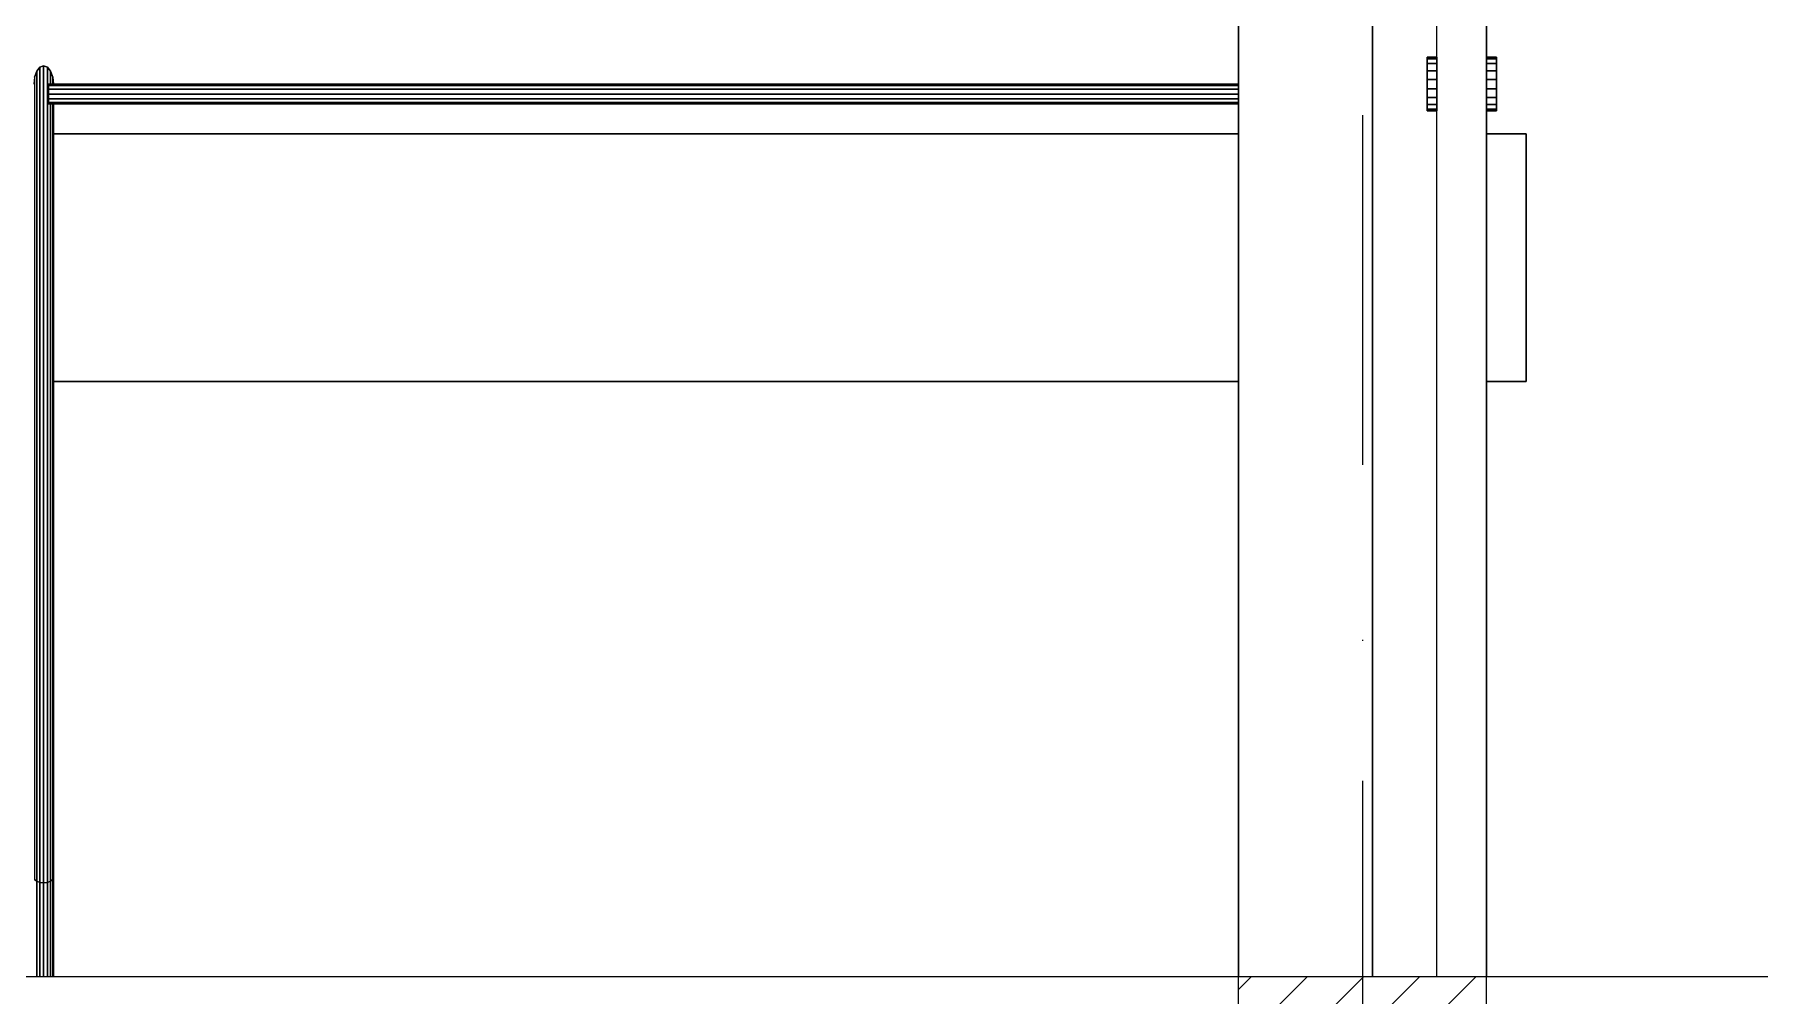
# Model space of a CAD drawing. Header units: millimetres. Extents: x 4647 to 73915, y -13612 to -8141.
# Drawn here: x 22772.7 to 22946.7, y -10770.5 to -10673.6 of the extents above; entities that cross this region are included whole.
import ezdxf
from ezdxf.enums import TextEntityAlignment as Align

# ---------------------------------------------------------------- set-up
doc = ezdxf.new("R2010")
doc.units = ezdxf.units.MM
doc.linetypes.add('Kropki i Kreski', pattern=[67.027776, 35.277777, -17.638888, 0, -14.111111])
doc.layers.add('a_wymiary', color=250, linetype='Continuous', lineweight=9)
doc.layers.add('Konstrukcja - Siatka mod_Nr_Pióra__1', color=7, linetype='Continuous', lineweight=5)
for name, color, linetype in [('Drzwi ArchiCAD', 7, 'Continuous'), ('Furniture & Equipment', 7, 'Continuous'), ('Konstrukcja - Siatka mod', 7, 'Continuous'), ('Konstrukcja - wieńce', 7, 'Continuous'), ('Konstrukcja - Ściany zew', 7, 'Continuous'), ('Structural - Combined', 7, 'Continuous'), ('WIDOK', 7, 'Continuous')]:
    doc.layers.add(name, color=color, linetype=linetype)
doc.layers.add('Konstrukcja - Siatka mod_Nr_Pióra__4', color=7, linetype='Continuous', lineweight=5, true_color=0x029e21)
doc.styles.add('GENERATED_STYLE_1', font='arialbd.ttf')

# ---------------------------------------------------------------- blocks, each defined once
blk = doc.blocks.new('Standardowy znacznik siatki_5')
at = {"layer": 'Konstrukcja - Siatka mod_Nr_Pióra__4', "linetype": 'Kropki i Kreski'}
blk.add_line((1, 0), (1660.6, 0), dxfattribs=at)
at = {"layer": 'Konstrukcja - Siatka mod_Nr_Pióra__1', "style": 'GENERATED_STYLE_1'}
blk.add_attdef('AC_MarkerText_1', text='', height=18, rotation=90, dxfattribs=at).set_placement((-6.71, -6.83), align=Align.BOTTOM_LEFT)

msp = doc.modelspace()

# ---------------------------------------------------------------- linework, layer by layer
at = {"layer": 'a_wymiary'}
for p, q in [((22894.14, -10563.57), (22894.14, -10768.57)), ((22907.64, -10768.57), (22907.64, -10568.57)), ((22894.14, -10678.57), (22894.14, -10669.57)), ((22907.64, -10668.57), (22907.64, -10768.57)), ((22914.14, -10675.87), (22914.14, -10671.27)), ((22919.14, -10671.27), (22919.14, -10675.87)), ((22913.15, -10675.87), (22913.14, -10675.87)), ((22913.14, -10675.87), (22913.14, -10676.03)), ((22913.14, -10681.27), (22913.14, -10675.87)), ((22913.14, -10675.87), (22914.13, -10675.87)), ((22913.15, -10676.03), (22913.14, -10676.03)), ((22913.14, -10676.03), (22913.14, -10676.5)), ((22913.14, -10676.03), (22913.15, -10676.03)), ((22913.14, -10676.5), (22913.15, -10676.5)), ((22913.15, -10676.5), (22913.14, -10676.5)), ((22913.14, -10676.5), (22913.14, -10677.22)), ((22914.13, -10675.87), (22913.15, -10675.87)), ((22913.15, -10675.87), (22913.15, -10676.03)), ((22913.15, -10676.03), (22913.15, -10675.87)), ((22914.13, -10676.03), (22913.15, -10676.03)), ((22913.15, -10676.03), (22913.15, -10676.5)), ((22913.15, -10676.5), (22913.15, -10676.03)), ((22913.15, -10676.03), (22914.13, -10676.03)), ((22913.15, -10676.5), (22914.13, -10676.5)), ((22914.13, -10676.5), (22913.15, -10676.5)), ((22913.15, -10676.5), (22913.15, -10677.22)), ((22913.15, -10677.22), (22913.15, -10676.5)), ((22914.14, -10675.87), (22914.13, -10675.87)), ((22914.13, -10675.87), (22914.13, -10676.03)), ((22914.13, -10676.03), (22914.13, -10675.87)), ((22914.13, -10675.87), (22914.14, -10675.87)), ((22914.14, -10676.03), (22914.13, -10676.03)), ((22914.13, -10676.03), (22914.13, -10676.5)), ((22914.13, -10676.5), (22914.13, -10676.03)), ((22914.13, -10676.03), (22914.14, -10676.03)), ((22914.14, -10676.5), (22914.13, -10676.5)), ((22914.13, -10676.5), (22914.13, -10677.22)), ((22914.13, -10676.5), (22914.14, -10676.5)), ((22914.13, -10677.22), (22914.13, -10676.5)), ((22914.14, -10676.03), (22914.14, -10675.87)), ((22914.14, -10676.5), (22914.14, -10676.03)), ((22914.14, -10677.22), (22914.14, -10676.5)), ((22919.14, -10675.87), (22919.14, -10676.03)), ((22919.15, -10675.87), (22919.14, -10675.87)), ((22919.14, -10675.87), (22920.14, -10675.87)), ((22919.14, -10676.03), (22919.15, -10676.03)), ((22919.14, -10676.03), (22919.14, -10676.5)), ((22919.15, -10676.03), (22919.14, -10676.03)), ((22919.14, -10676.5), (22919.14, -10677.22)), ((22919.15, -10676.5), (22919.14, -10676.5)), ((22919.14, -10676.5), (22919.15, -10676.5)), ((22919.15, -10676.03), (22919.15, -10675.87)), ((22919.15, -10675.87), (22919.15, -10676.03)), ((22920.13, -10675.87), (22919.15, -10675.87)), ((22919.15, -10676.03), (22920.13, -10676.03)), ((22919.15, -10676.5), (22919.15, -10676.03)), ((22919.15, -10676.03), (22919.15, -10676.5)), ((22920.13, -10676.03), (22919.15, -10676.03)), ((22919.15, -10677.22), (22919.15, -10676.5)), ((22919.15, -10676.5), (22919.15, -10677.22)), ((22920.13, -10676.5), (22919.15, -10676.5)), ((22919.15, -10676.5), (22920.13, -10676.5)), ((22920.13, -10676.03), (22920.13, -10675.87)), ((22920.13, -10675.87), (22920.13, -10676.03)), ((22920.14, -10675.87), (22920.13, -10675.87)), ((22920.13, -10676.03), (22920.14, -10676.03)), ((22920.13, -10676.5), (22920.13, -10676.03)), ((22920.13, -10676.03), (22920.13, -10676.5)), ((22920.14, -10676.03), (22920.13, -10676.03)), ((22920.13, -10677.22), (22920.13, -10676.5)), ((22920.13, -10676.5), (22920.13, -10677.22)), ((22920.14, -10676.5), (22920.13, -10676.5)), ((22920.13, -10676.5), (22920.14, -10676.5)), ((22920.14, -10676.03), (22920.14, -10675.87)), ((22920.14, -10675.87), (22920.14, -10677.93)), ((22920.14, -10676.5), (22920.14, -10676.03)), ((22920.14, -10677.22), (22920.14, -10676.5)), ((22772.72, -10677.86), (22772.94, -10677.27)), ((22772.94, -10677.27), (22772.72, -10677.86)), ((22772.72, -10677.86), (22772.72, -10758.78)), ((22772.94, -10677.27), (22773.26, -10676.87)), ((22773.26, -10676.87), (22772.94, -10677.27)), ((22772.94, -10758.95), (22772.94, -10677.27)), ((22772.94, -10677.27), (22772.94, -10758.95)), ((22773.26, -10676.87), (22773.64, -10676.73)), ((22773.64, -10676.73), (22773.26, -10676.87)), ((22773.26, -10759.07), (22773.26, -10676.87)), ((22773.26, -10676.87), (22773.26, -10759.07)), ((22773.64, -10676.73), (22774.03, -10676.87)), ((22773.64, -10759.11), (22773.64, -10676.73)), ((22774.03, -10676.87), (22773.64, -10676.73)), ((22773.64, -10676.73), (22773.64, -10759.11)), ((22774.03, -10676.87), (22774.35, -10677.27)), ((22774.03, -10759.07), (22774.03, -10676.87)), ((22774.35, -10677.27), (22774.03, -10676.87)), ((22774.03, -10676.87), (22774.03, -10759.07)), ((22774.35, -10677.27), (22774.57, -10677.86)), ((22774.35, -10678.57), (22774.35, -10677.27)), ((22774.57, -10677.86), (22774.35, -10677.27)), ((22774.35, -10677.27), (22774.35, -10678.57)), ((22774.57, -10677.86), (22774.64, -10678.57)), ((22774.57, -10678.57), (22774.57, -10677.86)), ((22774.64, -10678.57), (22774.57, -10677.86)), ((22774.57, -10677.86), (22774.57, -10678.57)), ((22913.15, -10677.22), (22913.14, -10677.22)), ((22913.14, -10677.22), (22913.14, -10678.1)), ((22913.14, -10677.22), (22913.15, -10677.22)), ((22913.14, -10678.1), (22913.15, -10678.1)), ((22913.15, -10678.1), (22913.14, -10678.1)), ((22913.14, -10678.1), (22913.14, -10679.04)), ((22914.13, -10677.22), (22913.15, -10677.22)), ((22913.15, -10677.22), (22913.15, -10678.1)), ((22913.15, -10678.1), (22913.15, -10677.22)), ((22913.15, -10677.22), (22914.13, -10677.22)), ((22913.15, -10678.1), (22914.13, -10678.1)), ((22914.13, -10678.1), (22913.15, -10678.1)), ((22913.15, -10678.1), (22913.15, -10679.04)), ((22913.15, -10679.04), (22913.15, -10678.1)), ((22914.14, -10677.22), (22914.13, -10677.22)), ((22914.13, -10677.22), (22914.13, -10678.1)), ((22914.13, -10677.22), (22914.14, -10677.22)), ((22914.13, -10678.1), (22914.13, -10677.22)), ((22914.14, -10678.1), (22914.13, -10678.1)), ((22914.13, -10678.1), (22914.13, -10679.04)), ((22914.13, -10678.1), (22914.14, -10678.1)), ((22914.13, -10679.04), (22914.13, -10678.1)), ((22914.14, -10678.1), (22914.14, -10677.22)), ((22914.14, -10679.04), (22914.14, -10678.1)), ((22919.14, -10677.22), (22919.15, -10677.22)), ((22919.14, -10677.22), (22919.14, -10678.1)), ((22919.15, -10677.22), (22919.14, -10677.22)), ((22919.14, -10678.1), (22919.14, -10679.04)), ((22919.15, -10678.1), (22919.14, -10678.1)), ((22919.14, -10678.1), (22919.15, -10678.1)), ((22919.15, -10677.22), (22919.15, -10678.1)), ((22920.13, -10677.22), (22919.15, -10677.22)), ((22919.15, -10677.22), (22920.13, -10677.22)), ((22919.15, -10678.1), (22919.15, -10677.22)), ((22919.15, -10678.1), (22920.13, -10678.1)), ((22919.15, -10679.04), (22919.15, -10678.1)), ((22919.15, -10678.1), (22919.15, -10679.04)), ((22920.13, -10678.1), (22919.15, -10678.1)), ((22920.13, -10678.1), (22920.13, -10677.22)), ((22920.13, -10677.22), (22920.13, -10678.1)), ((22920.14, -10677.22), (22920.13, -10677.22)), ((22920.13, -10677.22), (22920.14, -10677.22)), ((22920.13, -10678.1), (22920.14, -10678.1)), ((22920.13, -10679.04), (22920.13, -10678.1)), ((22920.13, -10678.1), (22920.13, -10679.04)), ((22920.14, -10678.1), (22920.13, -10678.1)), ((22920.14, -10678.1), (22920.14, -10677.22)), ((22920.14, -10677.93), (22920.14, -10678.13)), ((22920.14, -10679.04), (22920.14, -10678.1)), ((22920.14, -10678.13), (22920.14, -10681.27)), ((22774.14, -10678.7), (22774.14, -10678.57)), ((22774.14, -10678.57), (22774.35, -10678.57)), ((22774.14, -10678.57), (22774.14, -10678.7)), ((22894.14, -10678.57), (22774.14, -10678.57)), ((22774.14, -10679.07), (22774.14, -10678.7)), ((22774.14, -10678.7), (22774.14, -10679.07)), ((22894.14, -10678.7), (22774.14, -10678.7)), ((22774.14, -10678.7), (22894.14, -10678.7)), ((22774.14, -10680.57), (22774.14, -10679.07)), ((22774.14, -10679.07), (22774.14, -10679.57)), ((22894.14, -10679.07), (22774.14, -10679.07)), ((22774.14, -10679.07), (22894.14, -10679.07)), ((22774.14, -10679.57), (22774.14, -10680.07)), ((22894.14, -10679.57), (22774.14, -10679.57)), ((22774.14, -10679.57), (22894.14, -10679.57)), ((22774.14, -10680.07), (22774.14, -10680.43)), ((22894.14, -10680.07), (22774.14, -10680.07)), ((22774.14, -10680.07), (22894.14, -10680.07)), ((22774.35, -10678.57), (22774.57, -10678.57)), ((22774.57, -10678.57), (22774.64, -10678.57)), ((22774.64, -10678.57), (22894.14, -10678.57)), ((22894.14, -10678.7), (22894.14, -10678.57)), ((22894.14, -10679.07), (22894.14, -10678.7)), ((22894.14, -10679.57), (22894.14, -10679.07)), ((22894.14, -10680.07), (22894.14, -10679.57)), ((22894.14, -10680.43), (22894.14, -10680.07)), ((22913.15, -10679.04), (22913.14, -10679.04)), ((22913.14, -10679.04), (22913.14, -10679.92)), ((22913.14, -10679.04), (22913.15, -10679.04)), ((22913.14, -10679.92), (22913.15, -10679.92)), ((22913.15, -10679.92), (22913.14, -10679.92)), ((22913.14, -10679.92), (22913.14, -10680.64)), ((22914.13, -10679.04), (22913.15, -10679.04)), ((22913.15, -10679.04), (22913.15, -10679.92)), ((22913.15, -10679.92), (22913.15, -10679.04)), ((22913.15, -10679.04), (22914.13, -10679.04)), ((22913.15, -10679.92), (22914.13, -10679.92)), ((22914.13, -10679.92), (22913.15, -10679.92)), ((22913.15, -10679.92), (22913.15, -10680.64)), ((22913.15, -10680.64), (22913.15, -10679.92)), ((22914.13, -10679.04), (22914.14, -10679.04)), ((22914.14, -10679.04), (22914.13, -10679.04)), ((22914.13, -10679.04), (22914.13, -10679.92)), ((22914.13, -10679.92), (22914.13, -10679.04)), ((22914.13, -10679.92), (22914.14, -10679.92)), ((22914.13, -10680.64), (22914.13, -10679.92)), ((22914.14, -10679.92), (22914.13, -10679.92)), ((22914.13, -10679.92), (22914.13, -10680.64)), ((22914.14, -10679.92), (22914.14, -10679.04)), ((22914.14, -10680.64), (22914.14, -10679.92)), ((22919.14, -10679.04), (22919.14, -10679.92)), ((22919.15, -10679.04), (22919.14, -10679.04)), ((22919.14, -10679.04), (22919.15, -10679.04)), ((22919.14, -10679.92), (22919.15, -10679.92)), ((22919.14, -10679.92), (22919.14, -10680.64)), ((22919.15, -10679.92), (22919.14, -10679.92)), ((22919.15, -10679.92), (22919.15, -10679.04)), ((22919.15, -10679.04), (22919.15, -10679.92)), ((22920.13, -10679.04), (22919.15, -10679.04)), ((22919.15, -10679.04), (22920.13, -10679.04)), ((22919.15, -10679.92), (22919.15, -10680.64)), ((22920.13, -10679.92), (22919.15, -10679.92)), ((22919.15, -10680.64), (22919.15, -10679.92)), ((22919.15, -10679.92), (22920.13, -10679.92)), ((22920.13, -10679.04), (22920.13, -10679.92)), ((22920.14, -10679.04), (22920.13, -10679.04)), ((22920.13, -10679.92), (22920.13, -10679.04)), ((22920.13, -10679.04), (22920.14, -10679.04)), ((22920.13, -10680.64), (22920.13, -10679.92)), ((22920.13, -10679.92), (22920.13, -10680.64)), ((22920.14, -10679.92), (22920.13, -10679.92)), ((22920.13, -10679.92), (22920.14, -10679.92)), ((22920.14, -10679.92), (22920.14, -10679.04)), ((22920.14, -10680.64), (22920.14, -10679.92)), ((22774.14, -10680.43), (22894.14, -10680.43)), ((22774.14, -10680.43), (22774.14, -10680.57)), ((22894.14, -10680.43), (22774.14, -10680.43)), ((22774.35, -10680.57), (22774.14, -10680.57)), ((22774.14, -10680.57), (22894.14, -10680.57)), ((22774.35, -10758.95), (22774.35, -10680.57)), ((22774.57, -10680.57), (22774.35, -10680.57)), ((22774.35, -10680.57), (22774.35, -10758.95)), ((22774.57, -10758.78), (22774.57, -10680.57)), ((22774.64, -10680.57), (22774.57, -10680.57)), ((22774.57, -10680.57), (22774.57, -10758.78)), ((22894.14, -10680.57), (22774.64, -10680.57)), ((22774.64, -10680.57), (22774.64, -10683.57)), ((22774.64, -10758.57), (22774.64, -10680.57)), ((22894.14, -10680.57), (22894.14, -10680.43)), ((22894.14, -10683.57), (22894.14, -10680.57)), ((22913.15, -10680.64), (22913.14, -10680.64)), ((22913.14, -10680.64), (22913.14, -10681.11)), ((22913.14, -10680.64), (22913.15, -10680.64)), ((22913.14, -10681.11), (22913.15, -10681.11)), ((22913.15, -10681.11), (22913.14, -10681.11)), ((22913.14, -10681.11), (22913.14, -10681.27)), ((22913.14, -10681.27), (22913.15, -10681.27)), ((22914.14, -10681.27), (22913.14, -10681.27)), ((22913.15, -10680.64), (22914.13, -10680.64)), ((22913.15, -10681.11), (22913.15, -10680.64)), ((22914.13, -10680.64), (22913.15, -10680.64)), ((22913.15, -10680.64), (22913.15, -10681.11)), ((22914.13, -10681.11), (22913.15, -10681.11)), ((22913.15, -10681.11), (22913.15, -10681.27)), ((22913.15, -10681.27), (22913.15, -10681.11)), ((22913.15, -10681.11), (22914.13, -10681.11)), ((22913.15, -10681.27), (22914.13, -10681.27)), ((22914.13, -10680.64), (22914.14, -10680.64)), ((22914.14, -10680.64), (22914.13, -10680.64)), ((22914.13, -10680.64), (22914.13, -10681.11)), ((22914.13, -10681.11), (22914.13, -10680.64)), ((22914.14, -10681.11), (22914.13, -10681.11)), ((22914.13, -10681.11), (22914.13, -10681.27)), ((22914.13, -10681.27), (22914.13, -10681.11)), ((22914.13, -10681.11), (22914.14, -10681.11)), ((22914.13, -10681.27), (22914.14, -10681.27)), ((22914.14, -10681.11), (22914.14, -10680.64)), ((22914.14, -10681.27), (22914.14, -10681.11)), ((22914.14, -10768.57), (22914.14, -10681.27)), ((22919.14, -10680.64), (22919.14, -10681.11)), ((22919.15, -10680.64), (22919.14, -10680.64)), ((22919.14, -10680.64), (22919.15, -10680.64)), ((22919.14, -10681.11), (22919.15, -10681.11)), ((22919.14, -10681.11), (22919.14, -10681.27)), ((22919.15, -10681.11), (22919.14, -10681.11)), ((22919.14, -10681.27), (22919.15, -10681.27)), ((22920.14, -10681.27), (22919.14, -10681.27)), ((22919.14, -10681.27), (22919.14, -10683.57)), ((22919.15, -10680.64), (22920.13, -10680.64)), ((22919.15, -10681.11), (22919.15, -10680.64)), ((22919.15, -10680.64), (22919.15, -10681.11)), ((22920.13, -10680.64), (22919.15, -10680.64)), ((22919.15, -10681.11), (22919.15, -10681.27)), ((22920.13, -10681.11), (22919.15, -10681.11)), ((22919.15, -10681.27), (22919.15, -10681.11)), ((22919.15, -10681.11), (22920.13, -10681.11)), ((22919.15, -10681.27), (22920.13, -10681.27)), ((22920.13, -10680.64), (22920.14, -10680.64)), ((22920.13, -10681.11), (22920.13, -10680.64)), ((22920.13, -10680.64), (22920.13, -10681.11)), ((22920.14, -10680.64), (22920.13, -10680.64)), ((22920.13, -10681.27), (22920.13, -10681.11)), ((22920.13, -10681.11), (22920.13, -10681.27)), ((22920.14, -10681.11), (22920.13, -10681.11)), ((22920.13, -10681.11), (22920.14, -10681.11)), ((22920.13, -10681.27), (22920.14, -10681.27)), ((22920.14, -10681.11), (22920.14, -10680.64)), ((22920.14, -10681.27), (22920.14, -10681.11)), ((22774.64, -10683.57), (22894.14, -10683.57)), ((22774.64, -10683.57), (22774.64, -10708.57)), ((22894.14, -10683.57), (22774.64, -10683.57)), ((22894.14, -10708.57), (22894.14, -10683.57)), ((22923.14, -10683.57), (22919.14, -10683.57)), ((22919.14, -10683.57), (22919.14, -10708.57)), ((22919.14, -10683.57), (22923.14, -10683.57)), ((22923.14, -10708.57), (22923.14, -10683.57)), ((22923.14, -10683.57), (22923.14, -10708.57)), ((22774.64, -10708.57), (22894.14, -10708.57)), ((22774.64, -10708.57), (22774.64, -10768.57)), ((22894.14, -10708.57), (22774.64, -10708.57)), ((22894.14, -10768.57), (22894.14, -10708.57)), ((22919.14, -10708.57), (22923.14, -10708.57)), ((22923.14, -10708.57), (22919.14, -10708.57)), ((22919.14, -10708.57), (22919.14, -10768.57)), ((22772.72, -10758.78), (22772.94, -10758.95)), ((22772.94, -10758.95), (22772.72, -10758.78)), ((22772.94, -10758.95), (22773.26, -10759.07)), ((22772.94, -10768.57), (22772.94, -10758.95)), ((22772.94, -10758.95), (22772.94, -10768.57)), ((22773.26, -10759.07), (22772.94, -10758.95)), ((22773.26, -10759.07), (22773.64, -10759.11)), ((22773.26, -10768.57), (22773.26, -10759.07)), ((22773.26, -10759.07), (22773.26, -10768.57)), ((22773.64, -10759.11), (22773.26, -10759.07)), ((22773.64, -10759.11), (22774.03, -10759.07)), ((22774.03, -10759.07), (22773.64, -10759.11)), ((22773.64, -10768.57), (22773.64, -10759.11)), ((22773.64, -10759.11), (22773.64, -10768.57)), ((22774.03, -10759.07), (22774.35, -10758.95)), ((22774.35, -10758.95), (22774.03, -10759.07)), ((22774.03, -10768.57), (22774.03, -10759.07)), ((22774.03, -10759.07), (22774.03, -10768.57)), ((22774.35, -10758.95), (22774.57, -10758.78)), ((22774.57, -10758.78), (22774.35, -10758.95)), ((22774.35, -10768.57), (22774.35, -10758.95)), ((22774.35, -10758.95), (22774.35, -10768.57)), ((22774.57, -10758.78), (22774.64, -10758.57)), ((22774.64, -10758.57), (22774.57, -10758.78)), ((22774.57, -10768.57), (22774.57, -10758.78)), ((22774.57, -10758.78), (22774.57, -10768.57)), ((22774.64, -10768.57), (22774.64, -10758.57)), ((22772.72, -10768.57), (22772.94, -10768.57)), ((22772.94, -10768.57), (22773.26, -10768.57)), ((22773.26, -10768.57), (22773.64, -10768.57)), ((22773.64, -10768.57), (22774.03, -10768.57)), ((22774.03, -10768.57), (22774.35, -10768.57)), ((22774.35, -10768.57), (22774.57, -10768.57)), ((22774.57, -10768.57), (22774.64, -10768.57)), ((22774.64, -10768.57), (22894.14, -10768.57)), ((22894.14, -10768.57), (22907.64, -10768.57)), ((22907.64, -10768.57), (22914.14, -10768.57)), ((22919.14, -10768.57), (22999.14, -10768.57))]:
    msp.add_line(p, q, dxfattribs=at)
at = {"layer": 'Drzwi ArchiCAD', "color": 9, "lineweight": 13}
for p, q in [((22907.64, -10768.57), (22907.64, -10568.57)), ((22913.14, -10675.87), (22913.14, -10676.03)), ((22913.14, -10675.87), (22913.15, -10675.87)), ((22913.14, -10676.03), (22913.14, -10676.5)), ((22913.14, -10676.5), (22913.14, -10677.22)), ((22913.15, -10675.87), (22914.13, -10675.87)), ((22914.13, -10675.87), (22914.14, -10675.87)), ((22919.15, -10675.87), (22919.14, -10675.87)), ((22920.13, -10675.87), (22919.15, -10675.87)), ((22920.14, -10675.87), (22920.13, -10675.87)), ((22920.14, -10675.87), (22920.14, -10676.03)), ((22920.14, -10676.03), (22920.14, -10676.5)), ((22920.14, -10676.5), (22920.14, -10677.22)), ((22913.14, -10677.22), (22913.14, -10678.1)), ((22913.14, -10678.1), (22913.14, -10679.04)), ((22920.14, -10677.22), (22920.14, -10678.1)), ((22920.14, -10678.1), (22920.14, -10679.04)), ((22913.14, -10679.04), (22913.14, -10679.92)), ((22913.14, -10679.92), (22913.14, -10680.64)), ((22920.14, -10679.04), (22920.14, -10679.92)), ((22920.14, -10679.92), (22920.14, -10680.64)), ((22913.14, -10680.64), (22913.14, -10681.11)), ((22913.14, -10681.11), (22913.14, -10681.27)), ((22913.14, -10681.27), (22913.15, -10681.27)), ((22913.15, -10681.27), (22914.13, -10681.27)), ((22914.13, -10681.27), (22914.14, -10681.27)), ((22919.15, -10681.27), (22919.14, -10681.27)), ((22920.13, -10681.27), (22919.15, -10681.27)), ((22920.14, -10681.27), (22920.13, -10681.27)), ((22920.14, -10680.64), (22920.14, -10681.11)), ((22920.14, -10681.11), (22920.14, -10681.27))]:
    msp.add_line(p, q, dxfattribs=at)
at = {"layer": 'Drzwi ArchiCAD', "color": 30, "lineweight": 20}
for p, q in [((22914.14, -10768.57), (22914.14, -10567.37)), ((22919.14, -10768.57), (22919.14, -10567.37)), ((22914.14, -10768.57), (22919.14, -10768.57))]:
    msp.add_line(p, q, dxfattribs=at)
at = {"layer": 'Furniture & Equipment', "color": 161, "lineweight": 25}
for p, q in [((22774.14, -10678.57), (22774.14, -10678.7)), ((22894.14, -10678.57), (22774.14, -10678.57)), ((22774.14, -10678.7), (22774.14, -10679.07)), ((22774.14, -10679.07), (22774.14, -10679.57)), ((22774.14, -10679.57), (22774.14, -10680.07)), ((22774.14, -10680.07), (22774.14, -10680.43)), ((22774.14, -10680.43), (22774.14, -10680.57)), ((22894.14, -10680.57), (22774.14, -10680.57))]:
    msp.add_line(p, q, dxfattribs=at)
at = {"layer": 'Konstrukcja - wieńce', "color": 132, "lineweight": 20}
for p, q in [((22774.64, -10683.57), (22894.14, -10683.57)), ((22774.64, -10708.57), (22894.14, -10708.57))]:
    msp.add_line(p, q, dxfattribs=at)
at = {"layer": 'Konstrukcja - Ściany zew', "color": 251, "lineweight": 15}
for p, q in [((22894.14, -10528.57), (22894.14, -10683.57)), ((22894.14, -10768.57), (22894.14, -10563.57)), ((22919.14, -10683.57), (22923.14, -10683.57)), ((22923.14, -10683.57), (22923.14, -10708.57)), ((22894.14, -10708.57), (22894.14, -10768.57)), ((22923.14, -10708.57), (22919.14, -10708.57))]:
    msp.add_line(p, q, dxfattribs=at)
at = {"layer": 'Konstrukcja - Ściany zew'}
for p, q in [((22894.14, -10768.57), (22919.14, -10768.57)), ((22894.14, -10788.57), (22894.14, -10768.57)), ((22919.14, -10788.57), (22919.14, -10768.57))]:
    msp.add_line(p, q, dxfattribs=at)
at = {"layer": 'Konstrukcja - Ściany zew', "color": 251, "linetype": 'Continuous', "lineweight": 15}
for p, q in [((22894.14, -10769.87), (22895.45, -10768.57)), ((22894.14, -10775.53), (22901.1, -10768.57)), ((22894.14, -10781.19), (22906.76, -10768.57)), ((22894.14, -10786.84), (22912.42, -10768.57)), ((22898.08, -10788.57), (22918.08, -10768.57))]:
    msp.add_line(p, q, dxfattribs=at)
at = {"layer": 'Structural - Combined', "color": 161, "lineweight": 25}
for p, q in [((22772.72, -10677.86), (22772.64, -10678.57)), ((22772.94, -10677.27), (22772.72, -10677.86)), ((22773.26, -10676.87), (22772.94, -10677.27)), ((22773.64, -10676.73), (22773.26, -10676.87)), ((22774.03, -10676.87), (22773.64, -10676.73)), ((22774.35, -10677.27), (22774.03, -10676.87)), ((22774.57, -10677.86), (22774.35, -10677.27)), ((22774.64, -10678.57), (22774.57, -10677.86)), ((22774.64, -10758.57), (22774.64, -10680.57)), ((22772.94, -10758.95), (22772.72, -10758.78)), ((22773.26, -10759.07), (22772.94, -10758.95)), ((22773.64, -10759.11), (22773.26, -10759.07)), ((22774.03, -10759.07), (22773.64, -10759.11)), ((22774.35, -10758.95), (22774.03, -10759.07)), ((22774.57, -10758.78), (22774.35, -10758.95)), ((22774.64, -10768.57), (22774.64, -10758.57))]:
    msp.add_line(p, q, dxfattribs=at)
at = {"layer": 'WIDOK'}
for p, q in [((22642.14, -10768.57), (22894.14, -10768.57)), ((22894.14, -10771.07), (22894.14, -10768.57)), ((22919.14, -10768.57), (23379.14, -10768.57)), ((22919.14, -10771.07), (22919.14, -10768.57))]:
    msp.add_line(p, q, dxfattribs=at)

# ---------------------------------------------------------------- block references
at = {"layer": 'Konstrukcja - Siatka mod', "linetype": 'Continuous', "rotation": 270}
msp.add_blockref('Standardowy znacznik siatki_5', (22906.64, -10009.41), dxfattribs=at)

doc.saveas('drawing.dxf')
